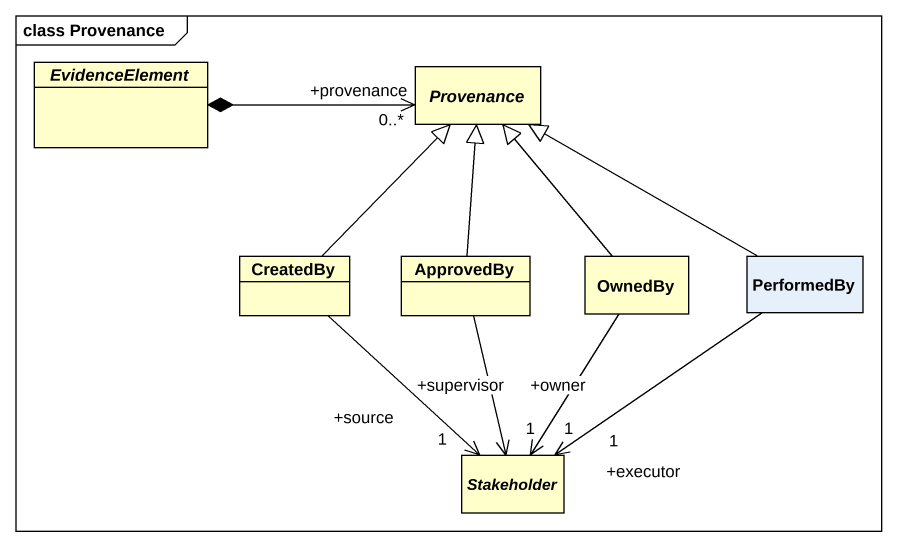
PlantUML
@startuml
mainframe class Provenance
hide circle
hide empty members
abstract class EvidenceElement #FFFFCC
abstract class Provenance #FFFFCC
class CreatedBy #FFFFCC
class ApprovedBy #FFFFCC
class OwnedBy #FFFFCC
class PerformedBy
abstract class Stakeholder #FFFFCC
EvidenceElement *-right-> "+provenance\n0..*" Provenance
CreatedBy -up-|> Provenance
CreatedBy --> "+source\n1" Stakeholder
ApprovedBy -up-|> Provenance
ApprovedBy --> "+supervisor\n1" Stakeholder
OwnedBy -up-|> Provenance
OwnedBy --> "+owner\n1" Stakeholder
PerformedBy -left-|> Provenance
PerformedBy --> "+executor\n1" Stakeholder
@enduml
